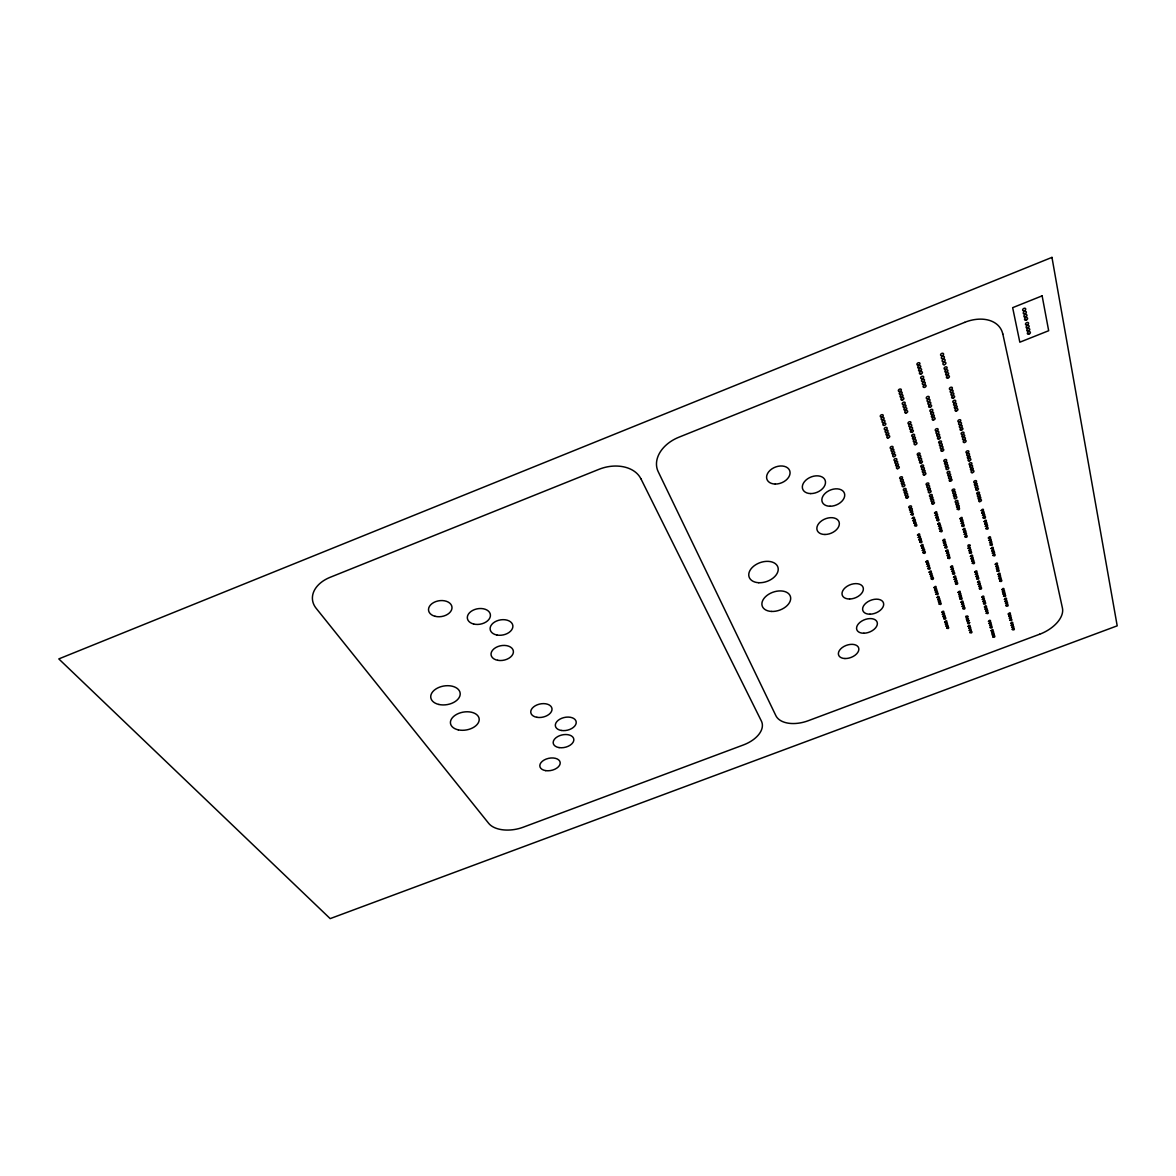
<?xml version="1.0" encoding="UTF-8"?>
<svg xmlns="http://www.w3.org/2000/svg" width="1176" height="1176" viewBox="0 0 1176 1176"><rect width="100%" height="100%" fill="white"/><g stroke="black" fill="none" stroke-linecap="round" stroke-linejoin="round"><path stroke-width="1.5" d="M964.614 322.4L678.699 437.296A33.251 23.902 -18.8 0 0 658.222 471.708L775.822 715.567A27.533 16.332 -18.4 0 0 808.191 720.741L1039.569 634.261M640.861 478.647L761.357 721.006A27.313 16.185 -16.7 0 1 743.438 744.937L523.085 827.257A26.886 15.538 -11.1 0 1 488.643 823.303L316.212 608.374A32.678 22.256 -5.6 0 1 330.059 577.342L599.157 469.253A32.957 23.638 -15.4 0 1 640.802 478.676M1002.834 333.999L1062.428 608.051A28.694 16.611 -24.2 0 1 1039.569 634.29M964.614 322.356A35.162 24.255 -29.6 0 1 1002.775 334.028M967.833 616.327C966.26 619.87 963.894 614.71 967.833 616.327M968.039 626.411C971.244 628.469 970.435 622.883 968.054 626.352M968.098 548.31C971.832 550.442 970.318 544.488 968.113 548.236M968.436 618.414C966.158 622.207 965.055 616.445 968.436 618.473M968.657 628.469C971.832 630.468 971.155 625.015 968.671 628.351M968.745 550.618C972.067 552.985 971.538 546.531 968.745 550.618M969.053 620.502C966.878 624.133 965.555 618.649 969.053 620.502M969.259 630.512C972.625 632.423 971.347 627.175 969.274 630.395M969.392 552.911C973.052 555.043 971.67 549.06 969.392 552.852M969.656 622.574C967.863 626.191 965.952 620.825 969.656 622.574M969.862 632.556C973.169 634.555 972.185 628.925 969.862 632.556M970.156 545.296C967.436 549.442 966.878 542.915 970.156 545.37M970.376 556.454C973.713 558.732 973.111 552.514 970.391 556.322M971.008 558.732C974.066 561.187 974.022 554.719 971.008 558.732M971.641 560.996C975.022 563.231 974.213 557.189 971.641 560.937M972.273 563.275C975.771 565.406 974.742 559.438 972.287 563.128M974.742 572.139C977.918 574.461 977.535 568.184 974.742 572.139M975.36 574.358C978.947 576.49 977.535 570.463 975.36 574.358M975.977 576.578C979.255 578.827 978.535 572.785 975.977 576.519M976.595 578.798C979.99 580.944 979.108 574.976 976.595 578.724M977.535 582.193C980.725 584.399 980.152 578.563 977.55 582.061M978.138 584.384C981.592 586.442 980.563 580.65 978.167 584.251M978.755 586.574C982.151 588.661 981.181 582.884 978.77 586.442M979.358 588.75C982.372 591.028 982.327 584.942 979.373 588.676M981.196 510.56C984.503 513.118 984.047 506.4 981.196 510.56M981.842 513.001C984.929 515.661 984.915 508.767 981.842 513.001M982.475 515.411C985.635 518.013 985.473 511.192 982.475 515.353M981.74 597.276C985.179 599.319 984.047 593.557 981.74 597.276M982.327 599.422C985.767 601.45 984.503 595.835 982.342 599.363M983.092 517.837C986.135 520.439 986.429 513.618 983.107 517.763M982.93 601.553C986.341 603.582 985.282 597.864 982.93 601.553M984.062 521.541C987.12 524.143 987.311 517.322 984.062 521.541M983.518 603.685C986.693 605.846 986.12 599.966 983.518 603.685M984.694 523.923C987.869 526.378 987.796 519.88 984.709 523.79M984.43 606.948C988.105 608.786 986.399 603.376 984.43 606.889M985.312 526.304C988.604 528.744 988.237 522.217 985.326 526.245M985.929 528.685C989.604 530.92 988.237 524.775 985.944 528.612M985.018 609.065C988.546 611.005 987.061 605.464 985.018 609.065M985.606 611.167C988.648 613.328 988.31 607.536 985.606 611.108M986.179 613.269C989.766 615.121 988.119 609.83 986.208 613.137M988.355 537.991C992.059 540.181 990.545 534.036 988.355 537.991M988.972 540.313C992.441 542.65 991.5 536.256 988.972 540.313M989.575 542.65C993.117 544.885 992.074 538.667 989.575 542.65M988.472 621.472C992 623.324 990.545 617.959 988.472 621.413M989.045 623.545C992.338 625.485 991.368 620.031 989.06 623.412M990.177 544.958C993.779 547.193 992.412 541.034 990.177 544.958M989.619 625.603C993.25 627.381 991.397 622.148 989.619 625.603M991.118 548.516C994.499 550.78 993.705 544.694 991.118 548.457M990.192 627.646C993.72 629.528 992.088 624.074 990.192 627.646M991.706 550.824C995.381 552.97 993.779 547.002 991.706 550.824M991.059 630.792C994.279 632.761 993.544 627.249 991.074 630.733M992.309 553.102C995.381 555.557 995.249 549.133 992.323 553.043M992.912 555.395C996.16 557.747 995.528 551.485 992.912 555.395M991.633 632.82C994.837 634.79 994.102 629.263 991.633 632.761M992.191 634.849C995.381 636.819 994.705 631.277 992.191 634.79M992.75 636.877C995.94 638.833 995.234 633.32 992.764 636.804M995.234 564.333C998.365 566.656 998.145 560.452 995.249 564.26M995.822 566.567C999.453 568.669 998.012 562.731 995.822 566.567M996.41 568.802C999.629 571.08 999.203 564.833 996.41 568.802M996.998 571.036C1000.57 573.124 999.174 567.229 996.998 571.036M997.88 574.461C1000.938 576.725 1000.864 570.639 997.909 574.329M998.468 576.666C1001.629 578.871 1001.099 573.035 998.483 576.534M999.041 578.871C1002.437 580.959 1001.452 575.196 999.056 578.739M999.615 581.062C1002.863 583.208 1002.275 577.313 999.629 580.929M1001.864 589.661C1005.215 591.749 1004.319 585.942 1001.864 589.602M1002.422 591.822C1005.612 593.998 1005.112 588.029 1002.422 591.822M1002.981 593.968C1006.112 596.173 1005.715 590.176 1002.981 593.968M1003.54 596.114C1007.068 598.099 1005.656 592.439 1003.54 596.114M1004.407 599.407C1007.406 601.627 1007.244 595.659 1004.407 599.348M1004.951 601.539C1008.493 603.479 1006.965 597.952 1004.951 601.539M1005.509 603.655C1008.67 605.743 1008.082 600.025 1005.539 603.523M1006.068 605.772C1009.405 607.801 1008.317 602.156 1006.068 605.772M1008.229 614.048C1011.316 616.15 1010.919 610.315 1008.229 614.048M1008.773 616.121C1011.757 618.253 1011.507 612.534 1008.773 616.062M1009.302 618.194C1012.801 620.017 1011.287 614.783 1009.331 618.076M1009.846 620.252C1013.374 622.104 1011.83 616.709 1009.846 620.252M1010.669 623.427C1013.888 625.426 1013.197 619.767 1010.669 623.427M1011.213 625.47C1014.182 627.587 1013.933 621.869 1011.213 625.411M1011.742 627.514C1015.108 629.38 1014.006 623.971 1011.757 627.455M1012.271 629.557C1015.667 631.394 1014.447 626.073 1012.286 629.498M910.298 512.119C913.399 514.912 913.561 508.032 910.312 512.045M911.077 514.573C914.164 517.366 914.075 510.619 911.106 514.426M912.253 518.337C915.883 520.909 914.605 514.382 912.253 518.337M913.017 520.777C916.133 523.526 916.236 516.602 913.032 520.703M913.767 523.202C917.015 525.848 916.618 519.366 913.796 523.055M914.531 525.613C918.059 528.097 917.133 521.747 914.56 525.466M917.486 535.08C920.514 537.814 920.485 531.214 917.5 535.006M918.236 537.447C921.587 540.019 920.882 533.566 918.236 537.447M918.97 539.813C921.763 542.65 922.41 535.727 918.97 539.813M919.705 542.165C923.101 544.708 922.337 538.226 919.705 542.165M920.852 545.796C923.792 548.53 923.983 541.769 920.852 545.723M921.572 548.134C925.012 550.603 924.013 544.297 921.587 548.06M922.307 550.456C925.071 553.249 925.732 546.414 922.307 550.456M923.028 552.779C925.953 555.395 926.365 548.913 923.057 552.632M925.88 561.863C929.378 564.23 928.276 558.056 925.88 561.863M926.585 564.142C929.584 566.744 929.51 560.349 926.6 564.083M927.305 566.42C930.525 568.919 929.966 562.569 927.305 566.42M928.011 568.684C931.48 571.066 930.304 564.921 928.011 568.684M929.099 572.168C932.156 574.697 932.083 568.287 929.099 572.168M929.804 574.403C932.715 577.004 932.818 570.566 929.819 574.344M934.538 513.001C937.61 515.808 937.684 508.885 934.538 513.001M930.51 576.652C933.803 579.033 932.965 572.933 930.525 576.578M935.258 515.441C938.007 518.366 938.801 511.31 935.273 515.367M931.201 578.871C934.082 581.385 934.42 575.108 931.23 578.739M935.978 517.866C939.286 520.453 938.845 513.956 936.023 517.719M936.699 520.292C939.771 523.07 939.786 516.249 936.699 520.292M937.801 524.011C941.359 526.554 940.168 520.115 937.801 524.011M938.507 526.422C941.888 529.009 941.226 522.453 938.507 526.422M933.935 587.618C936.772 590.161 937.022 583.84 933.95 587.544M939.212 528.818C942.329 531.479 942.358 524.775 939.227 528.744M934.626 589.808C938.095 592.057 936.904 586.104 934.626 589.808M939.918 531.199C943.064 533.875 942.946 527.201 939.918 531.199M935.317 591.984C938.713 594.233 937.654 588.353 935.317 591.984M935.993 594.174C939.257 596.497 938.61 590.381 935.993 594.174M937.037 597.511C940.594 599.657 939.139 593.909 937.037 597.511M937.713 599.672C940.903 602.009 940.344 595.953 937.713 599.672M942.682 540.548C945.416 543.371 946.151 536.476 942.682 540.548M938.389 601.833C941.506 604.111 941.123 598.29 938.419 601.7M943.372 542.886C946.474 545.473 946.371 539.005 943.417 542.753M939.065 603.979C942.343 606.213 941.476 600.319 939.08 603.905M944.063 545.223C947.341 547.722 946.768 541.416 944.078 545.149M944.754 547.56C947.783 550.162 947.915 543.577 944.769 547.487M945.813 551.132C948.738 553.72 949.076 547.325 945.842 550.985M946.504 553.44C949.708 555.954 949.238 549.501 946.504 553.367M941.697 612.373C944.681 614.754 944.46 608.668 941.697 612.373M947.18 555.734C950.193 558.262 950.208 551.97 947.209 555.601M942.358 614.489C945.342 616.827 945.225 610.8 942.358 614.489M947.856 558.027C950.958 560.57 950.531 554.278 947.871 557.968M943.005 616.591C945.842 619.002 945.96 612.931 943.005 616.591M943.667 618.694C946.533 621.031 946.607 615.092 943.681 618.62M944.681 621.913C947.268 624.397 947.9 618.194 944.681 621.913M945.328 623.986C948.459 626.205 947.827 620.399 945.328 623.986M950.517 567.008C953.707 569.478 953.236 563.157 950.517 567.008M945.974 626.058C949.326 628.146 948.268 622.574 945.989 626M951.178 569.257C954.353 571.712 953.927 565.406 951.178 569.257M957.22 509.105C960.322 511.883 960.248 505.019 957.22 509.105M946.621 628.116C950.017 630.13 948.797 624.779 946.651 627.999M951.84 571.507C955.074 573.888 954.353 567.861 951.869 571.374M952.501 573.741C955.618 576.122 955.368 570.081 952.531 573.609M953.515 577.181C956.529 579.636 956.5 573.374 953.53 577.122M954.177 579.4C957.073 581.899 957.337 575.578 954.192 579.342M959.895 518.719C962.718 521.541 963.335 514.632 959.91 518.645M954.824 581.62C957.514 584.207 958.161 577.813 954.838 581.547M960.572 521.13C963.217 523.996 964.247 517.014 960.586 521.056M955.485 583.825C958.499 586.192 958.44 580.135 955.515 583.678M961.233 523.526C964.158 526.304 964.423 519.483 961.248 523.452M961.894 525.922C964.908 528.627 965.011 521.865 961.909 525.848M962.923 529.597C966.04 532.258 965.702 525.76 962.938 529.523M963.585 531.978C966.275 534.786 967.142 527.936 963.6 531.905M958.028 592.454C960.91 594.85 961.189 588.75 958.058 592.322M964.247 534.345C967.113 537.079 967.422 530.347 964.261 534.271M958.675 594.615C961.409 597.114 961.909 590.822 958.69 594.556M964.893 536.697C967.877 539.387 967.966 532.728 964.893 536.697M959.307 596.776C962.335 599.172 962.042 593.057 959.307 596.776M959.939 598.937C962.894 601.333 962.85 595.247 959.939 598.937M960.924 602.244C964.129 604.508 963.526 598.525 960.924 602.244M961.556 604.376C964.835 606.566 963.997 600.76 961.571 604.317M962.188 606.507C965.555 608.668 964.511 602.862 962.188 606.507M962.806 608.624C965.599 611.005 965.819 605.052 962.85 608.492M1051.961 257.382L58.8 658.913L330.177 918.618L1117.2 625.838L1051.961 257.382M1042.127 295.852L1012.654 307.671L1019.827 342.201L1048.669 330.721L1042.127 295.852M545.708 770.633A10.349 6.189 -12 0 0 560.173 762.46A10.349 6.189 -12 0 0 544.165 760.005A10.349 6.189 -12 0 0 545.708 770.633M559.07 747.598A10.496 6.38 -12.4 0 0 573.815 739.234A10.496 6.38 -12.4 0 0 557.63 736.617A10.496 6.38 -12.4 0 0 559.07 747.598M561.275 730.458A10.613 6.542 -12.5 0 0 576.196 721.917A10.613 6.542 -12.5 0 0 559.835 719.197A10.613 6.542 -12.5 0 0 561.275 730.458M536.932 717.316A10.775 6.718 -11.9 0 0 551.985 708.614A10.775 6.718 -11.9 0 0 535.256 705.776A10.775 6.718 -11.9 0 0 536.932 717.316M458.272 729.855A14.524 9.055 -9.8 0 0 479.191 719.05A14.524 9.055 -9.8 0 0 456.95 714.2A14.524 9.055 -9.8 0 0 458.272 729.855M438.883 704.468A14.862 9.452 -9.2 0 0 460.183 693.325A14.862 9.452 -9.2 0 0 437.325 688.151A14.862 9.452 -9.2 0 0 438.883 704.468M497.698 660.295A11.319 7.394 -10.8 0 0 513.353 650.96A11.319 7.394 -10.8 0 0 495.596 647.667A11.319 7.394 -10.8 0 0 497.698 660.295M496.904 635.025A11.525 7.659 -10.8 0 0 512.824 625.426A11.525 7.659 -10.8 0 0 494.758 621.942A11.525 7.659 -10.8 0 0 496.904 635.025M473.575 624A11.657 7.82 -10.1 0 0 490.421 614.989A11.657 7.82 -10.1 0 0 472.62 610.447A11.657 7.82 -10.1 0 0 473.575 624M435.046 616.298A11.834 7.997 -8.8 0 0 451.981 607.154A11.834 7.997 -8.8 0 0 433.724 602.509A11.834 7.997 -8.8 0 0 435.046 616.298M967.025 453.039A1.529 1 -26.6 0 0 968.803 451.29A1.529 1 -26.6 0 0 966.407 451.408A1.529 1 -26.6 0 0 967.025 453.039M979.682 501.623A1.47 0.941 -25.7 0 0 981.416 499.962A1.47 0.941 -25.7 0 0 979.093 500.094A1.47 0.941 -25.7 0 0 979.682 501.623M979.035 499.153A1.47 0.941 -25.7 0 0 980.769 497.492A1.47 0.941 -25.7 0 0 978.447 497.624A1.47 0.941 -25.7 0 0 979.035 499.153M978.388 496.669A1.485 0.941 -25.7 0 0 980.122 495.008A1.485 0.941 -25.7 0 0 977.8 495.14A1.485 0.941 -25.7 0 0 978.388 496.669M977.741 494.185A1.485 0.941 -25.8 0 0 979.476 492.524A1.485 0.941 -25.8 0 0 977.153 492.641A1.485 0.941 -25.8 0 0 977.741 494.185M976.742 490.319A1.485 0.956 -25.9 0 0 978.476 488.657A1.485 0.956 -25.9 0 0 976.153 488.775A1.485 0.956 -25.9 0 0 976.742 490.319M976.08 487.82A1.485 0.956 -25.9 0 0 977.829 486.144A1.485 0.956 -25.9 0 0 975.492 486.261A1.485 0.956 -25.9 0 0 976.08 487.82M975.418 485.291A1.499 0.956 -26 0 0 977.168 483.615A1.499 0.956 -26 0 0 974.83 483.733A1.499 0.956 -26 0 0 975.418 485.291M974.772 482.763A1.499 0.956 -26 0 0 976.521 481.087A1.499 0.956 -26 0 0 974.169 481.205A1.499 0.956 -26 0 0 974.772 482.763M972.14 472.693A1.499 0.97 -26.2 0 0 973.904 470.973A1.499 0.97 -26.2 0 0 971.538 471.106A1.499 0.97 -26.2 0 0 972.14 472.693M971.464 470.106A1.514 0.985 -26.3 0 0 973.228 468.401A1.514 0.985 -26.3 0 0 970.862 468.518A1.514 0.985 -26.3 0 0 971.464 470.106M970.788 467.534A1.514 0.985 -26.3 0 0 972.567 465.814A1.514 0.985 -26.3 0 0 970.185 465.931A1.514 0.985 -26.3 0 0 970.788 467.534M969.068 460.918A1.514 0.985 -26.4 0 0 970.847 459.184A1.514 0.985 -26.4 0 0 968.465 459.301A1.514 0.985 -26.4 0 0 969.068 460.918M967.701 455.671A1.529 1 -26.5 0 0 969.48 453.936A1.529 1 -26.5 0 0 967.098 454.054A1.529 1 -26.5 0 0 967.701 455.671M964.379 442.514A1.544 1.014 -26.8 0 0 966.04 440.691A1.544 1.014 -26.8 0 0 963.585 440.941A1.544 1.014 -26.8 0 0 964.379 442.514M963.673 439.824A1.544 1.014 -26.9 0 0 965.349 438.001A1.544 1.014 -26.9 0 0 962.879 438.251A1.544 1.014 -26.9 0 0 963.673 439.824M962.982 437.134A1.544 1.029 -26.9 0 0 964.643 435.296A1.544 1.029 -26.9 0 0 962.174 435.546A1.544 1.029 -26.9 0 0 962.982 437.134M962.277 434.429A1.544 1.029 -27 0 0 963.952 432.577A1.544 1.029 -27 0 0 961.468 432.841A1.544 1.029 -27 0 0 962.277 434.429M961.174 430.24A1.558 1.029 -27.1 0 0 962.85 428.373A1.558 1.029 -27.1 0 0 960.38 428.637A1.558 1.029 -27.1 0 0 961.174 430.24M960.469 427.505A1.558 1.044 -27.1 0 0 962.144 425.639A1.558 1.044 -27.1 0 0 959.66 425.903A1.558 1.044 -27.1 0 0 960.469 427.505M959.748 424.756A1.558 1.044 -27.2 0 0 961.439 422.89A1.558 1.044 -27.2 0 0 958.94 423.154A1.558 1.044 -27.2 0 0 959.748 424.756M959.043 422.008A1.558 1.044 -27.2 0 0 960.718 420.141A1.558 1.044 -27.2 0 0 958.22 420.391A1.558 1.044 -27.2 0 0 959.043 422.008M956.176 411.027A1.573 1.058 -27.5 0 0 957.867 409.13A1.573 1.058 -27.5 0 0 955.353 409.395A1.573 1.058 -27.5 0 0 956.176 411.027M955.456 408.234A1.573 1.058 -27.5 0 0 957.146 406.323A1.573 1.058 -27.5 0 0 954.633 406.573A1.573 1.058 -27.5 0 0 955.456 408.234M954.721 405.411A1.588 1.073 -27.6 0 0 956.411 403.5A1.588 1.073 -27.6 0 0 953.883 403.765A1.588 1.073 -27.6 0 0 954.721 405.411M953.986 402.589A1.588 1.073 -27.7 0 0 955.676 400.678A1.588 1.073 -27.7 0 0 953.148 400.928A1.588 1.073 -27.7 0 0 953.986 402.589M952.839 398.208A1.588 1.073 -27.8 0 0 954.544 396.283A1.588 1.073 -27.8 0 0 952.001 396.532A1.588 1.073 -27.8 0 0 952.839 398.208M952.09 395.356A1.588 1.088 -27.8 0 0 953.81 393.431A1.588 1.088 -27.8 0 0 951.266 393.681A1.588 1.088 -27.8 0 0 952.09 395.356M951.355 392.49A1.602 1.088 -27.9 0 0 953.06 390.55A1.602 1.088 -27.9 0 0 950.517 390.8A1.602 1.088 -27.9 0 0 951.355 392.49M950.605 389.624A1.602 1.088 -28 0 0 952.31 387.668A1.602 1.088 -28 0 0 949.767 387.918A1.602 1.088 -28 0 0 950.605 389.624M947.606 378.143A1.617 1.103 -28.2 0 0 949.341 376.173A1.617 1.103 -28.2 0 0 946.768 376.423A1.617 1.103 -28.2 0 0 947.606 378.143M946.856 375.217A1.617 1.117 -28.3 0 0 948.576 373.248A1.617 1.117 -28.3 0 0 946.004 373.483A1.617 1.117 -28.3 0 0 946.856 375.217M946.077 372.277A1.617 1.117 -28.4 0 0 947.812 370.293A1.617 1.117 -28.4 0 0 945.225 370.543A1.617 1.117 -28.4 0 0 946.077 372.277M945.313 369.323A1.617 1.117 -28.5 0 0 947.048 367.338A1.617 1.117 -28.5 0 0 944.46 367.574A1.617 1.117 -28.5 0 0 945.313 369.323M944.122 364.736A1.632 1.132 -28.6 0 0 945.857 362.737A1.632 1.132 -28.6 0 0 943.255 362.987A1.632 1.132 -28.6 0 0 944.122 364.736M943.343 361.752A1.632 1.132 -28.6 0 0 945.078 359.753A1.632 1.132 -28.6 0 0 942.476 360.003A1.632 1.132 -28.6 0 0 943.343 361.752M942.564 358.768A1.632 1.132 -28.7 0 0 944.299 356.754A1.632 1.132 -28.7 0 0 941.697 357.004A1.632 1.132 -28.7 0 0 942.564 358.768M941.785 355.755A1.632 1.147 -28.8 0 0 943.519 353.741A1.632 1.147 -28.8 0 0 940.918 353.991A1.632 1.147 -28.8 0 0 941.785 355.755M970.127 464.932A1.514 0.985 -26.4 0 0 971.89 463.212A1.514 0.985 -26.4 0 0 969.509 463.329A1.514 0.985 -26.4 0 0 970.127 464.932M968.392 458.302A1.529 1 -26.5 0 0 970.171 456.567A1.529 1 -26.5 0 0 967.774 456.685A1.529 1 -26.5 0 0 968.392 458.302M901.183 397.238A1.588 1.103 -26.7 0 0 902.992 395.356A1.588 1.103 -26.7 0 0 900.463 395.459A1.588 1.103 -26.7 0 0 901.183 397.238M944.842 461.698A1.514 1 -25.9 0 0 946.607 459.963A1.514 1 -25.9 0 0 944.21 460.081A1.514 1 -25.9 0 0 944.842 461.698M946.298 466.931A1.514 1 -25.8 0 0 948.047 465.196A1.514 1 -25.8 0 0 945.666 465.329A1.514 1 -25.8 0 0 946.298 466.931M948.121 473.516A1.514 0.985 -25.7 0 0 949.87 471.796A1.514 0.985 -25.7 0 0 947.488 471.929A1.514 0.985 -25.7 0 0 948.121 473.516M909.812 507.988A1.47 0.956 -24.1 0 0 911.503 506.327A1.47 0.956 -24.1 0 0 909.151 506.459A1.47 0.956 -24.1 0 0 909.812 507.988M910.577 510.457A1.47 0.956 -24.1 0 0 912.267 508.796A1.47 0.956 -24.1 0 0 909.915 508.929A1.47 0.956 -24.1 0 0 910.577 510.457M900.742 478.941A1.499 1 -24.6 0 0 902.462 477.235A1.499 1 -24.6 0 0 900.052 477.353A1.499 1 -24.6 0 0 900.742 478.941M901.536 481.528A1.499 1 -24.5 0 0 903.256 479.808A1.499 1 -24.5 0 0 900.86 479.94A1.499 1 -24.5 0 0 901.536 481.528M902.345 484.086A1.499 1 -24.5 0 0 904.065 482.38A1.499 1 -24.5 0 0 901.654 482.513A1.499 1 -24.5 0 0 902.345 484.086M903.139 486.644A1.499 0.985 -24.4 0 0 904.858 484.938A1.499 0.985 -24.4 0 0 902.462 485.071A1.499 0.985 -24.4 0 0 903.139 486.644M904.373 490.568A1.499 0.985 -24.4 0 0 906.079 488.878A1.499 0.985 -24.4 0 0 903.697 489.01A1.499 0.985 -24.4 0 0 904.373 490.568M905.167 493.097A1.485 0.985 -24.3 0 0 906.872 491.421A1.485 0.985 -24.3 0 0 904.491 491.539A1.485 0.985 -24.3 0 0 905.167 493.097M905.946 495.625A1.485 0.97 -24.3 0 0 907.652 493.949A1.485 0.97 -24.3 0 0 905.27 494.067A1.485 0.97 -24.3 0 0 905.946 495.625M906.74 498.139A1.485 0.97 -24.3 0 0 908.431 496.463A1.485 0.97 -24.3 0 0 906.064 496.595A1.485 0.97 -24.3 0 0 906.74 498.139M891.276 448.659A1.544 1.044 -25.1 0 0 893.025 446.88A1.544 1.044 -25.1 0 0 890.555 446.998A1.544 1.044 -25.1 0 0 891.276 448.659M892.114 451.349A1.544 1.044 -25 0 0 893.863 449.57A1.544 1.044 -25 0 0 891.408 449.688A1.544 1.044 -25 0 0 892.114 451.349M892.952 454.024A1.529 1.029 -25 0 0 894.686 452.26A1.529 1.029 -25 0 0 892.246 452.378A1.529 1.029 -25 0 0 892.952 454.024M893.789 456.685A1.529 1.029 -24.9 0 0 895.524 454.921A1.529 1.029 -24.9 0 0 893.069 455.053A1.529 1.029 -24.9 0 0 893.789 456.685M895.068 460.786A1.529 1.029 -24.9 0 0 896.803 459.037A1.529 1.029 -24.9 0 0 894.363 459.155A1.529 1.029 -24.9 0 0 895.068 460.786M895.892 463.432A1.529 1.029 -24.8 0 0 897.626 461.683A1.529 1.029 -24.8 0 0 895.186 461.8A1.529 1.029 -24.8 0 0 895.892 463.432M896.715 466.064A1.514 1.014 -24.8 0 0 898.449 464.314A1.514 1.014 -24.8 0 0 896.009 464.432A1.514 1.014 -24.8 0 0 896.715 466.064M897.523 468.68A1.514 1.014 -24.7 0 0 899.258 466.945A1.514 1.014 -24.7 0 0 896.832 467.063A1.514 1.014 -24.7 0 0 897.523 468.68M881.397 417.039A1.573 1.088 -25.7 0 0 883.176 415.187A1.573 1.088 -25.7 0 0 880.648 415.304A1.573 1.088 -25.7 0 0 881.397 417.039M882.265 419.847A1.573 1.088 -25.6 0 0 884.043 418.009A1.573 1.088 -25.6 0 0 881.53 418.112A1.573 1.088 -25.6 0 0 882.265 419.847M883.147 422.64A1.573 1.088 -25.5 0 0 884.911 420.802A1.573 1.088 -25.5 0 0 882.412 420.92A1.573 1.088 -25.5 0 0 883.147 422.64M884.014 425.433A1.558 1.073 -25.5 0 0 885.778 423.595A1.558 1.073 -25.5 0 0 883.279 423.713A1.558 1.073 -25.5 0 0 884.014 425.433M885.352 429.696A1.558 1.073 -25.4 0 0 887.116 427.888A1.558 1.073 -25.4 0 0 884.617 427.99A1.558 1.073 -25.4 0 0 885.352 429.696M886.219 432.459A1.558 1.073 -25.4 0 0 887.968 430.651A1.558 1.073 -25.4 0 0 885.484 430.754A1.558 1.073 -25.4 0 0 886.219 432.459M887.072 435.208A1.558 1.058 -25.3 0 0 888.835 433.4A1.558 1.058 -25.3 0 0 886.351 433.518A1.558 1.058 -25.3 0 0 887.072 435.208M887.924 437.942A1.558 1.058 -25.3 0 0 889.688 436.149A1.558 1.058 -25.3 0 0 887.204 436.252A1.558 1.058 -25.3 0 0 887.924 437.942M899.478 391.461A1.602 1.117 -26.8 0 0 901.301 389.579A1.602 1.117 -26.8 0 0 898.743 389.668A1.602 1.117 -26.8 0 0 899.478 391.461M900.331 394.357A1.602 1.117 -26.7 0 0 902.154 392.475A1.602 1.117 -26.7 0 0 899.611 392.578A1.602 1.117 -26.7 0 0 900.331 394.357M902.036 400.105A1.588 1.103 -26.6 0 0 903.844 398.238A1.588 1.103 -26.6 0 0 901.301 398.341A1.588 1.103 -26.6 0 0 902.036 400.105M903.33 404.515A1.588 1.103 -26.5 0 0 905.138 402.648A1.588 1.103 -26.5 0 0 902.609 402.751A1.588 1.103 -26.5 0 0 903.33 404.515M904.168 407.352A1.588 1.088 -26.5 0 0 905.976 405.5A1.588 1.088 -26.5 0 0 903.447 405.602A1.588 1.088 -26.5 0 0 904.168 407.352M905.005 410.189A1.573 1.088 -26.4 0 0 906.799 408.337A1.573 1.088 -26.4 0 0 904.285 408.44A1.573 1.088 -26.4 0 0 905.005 410.189M905.829 413.011A1.573 1.088 -26.3 0 0 907.637 411.159A1.573 1.088 -26.3 0 0 905.123 411.277A1.573 1.088 -26.3 0 0 905.829 413.011M909.092 424.051A1.558 1.073 -26.1 0 0 910.885 422.228A1.558 1.073 -26.1 0 0 908.387 422.331A1.558 1.073 -26.1 0 0 909.092 424.051M909.915 426.815A1.558 1.058 -26.1 0 0 911.694 424.992A1.558 1.058 -26.1 0 0 909.21 425.109A1.558 1.058 -26.1 0 0 909.915 426.815M910.724 429.578A1.558 1.058 -26 0 0 912.502 427.755A1.558 1.058 -26 0 0 910.018 427.873A1.558 1.058 -26 0 0 910.724 429.578M911.532 432.312A1.558 1.058 -26 0 0 913.311 430.519A1.558 1.058 -26 0 0 910.841 430.622A1.558 1.058 -26 0 0 911.532 432.312M912.782 436.531A1.544 1.044 -25.9 0 0 914.546 434.738A1.544 1.044 -25.9 0 0 912.091 434.855A1.544 1.044 -25.9 0 0 912.782 436.531M913.576 439.251A1.544 1.044 -25.8 0 0 915.354 437.472A1.544 1.044 -25.8 0 0 912.885 437.575A1.544 1.044 -25.8 0 0 913.576 439.251M914.384 441.97A1.544 1.044 -25.8 0 0 916.148 440.177A1.544 1.044 -25.8 0 0 913.693 440.294A1.544 1.044 -25.8 0 0 914.384 441.97M915.178 444.675A1.544 1.044 -25.7 0 0 916.942 442.896A1.544 1.044 -25.7 0 0 914.487 442.999A1.544 1.044 -25.7 0 0 915.178 444.675M918.294 455.244A1.529 1.029 -25.5 0 0 920.044 453.48A1.529 1.029 -25.5 0 0 917.618 453.598A1.529 1.029 -25.5 0 0 918.294 455.244M919.073 457.89A1.529 1.014 -25.5 0 0 920.823 456.141A1.529 1.014 -25.5 0 0 918.397 456.259A1.529 1.014 -25.5 0 0 919.073 457.89M919.852 460.536A1.529 1.014 -25.4 0 0 921.602 458.787A1.529 1.014 -25.4 0 0 919.191 458.905A1.529 1.014 -25.4 0 0 919.852 460.536M920.632 463.168A1.514 1.014 -25.4 0 0 922.381 461.418A1.514 1.014 -25.4 0 0 919.97 461.536A1.514 1.014 -25.4 0 0 920.632 463.168M921.822 467.21A1.514 1 -25.3 0 0 923.572 465.475A1.514 1 -25.3 0 0 921.161 465.593A1.514 1 -25.3 0 0 921.822 467.21M922.601 469.812A1.514 1 -25.3 0 0 924.336 468.077A1.514 1 -25.3 0 0 921.925 468.21A1.514 1 -25.3 0 0 922.601 469.812M923.366 472.414A1.514 1 -25.2 0 0 925.1 470.679A1.514 1 -25.2 0 0 922.704 470.812A1.514 1 -25.2 0 0 923.366 472.414M924.13 475.001A1.514 1 -25.2 0 0 925.865 473.281A1.514 1 -25.2 0 0 923.469 473.399A1.514 1 -25.2 0 0 924.13 475.001M927.114 485.129A1.499 0.985 -25 0 0 928.834 483.424A1.499 0.985 -25 0 0 926.467 483.556A1.499 0.985 -25 0 0 927.114 485.129M927.864 487.673A1.499 0.97 -25 0 0 929.584 485.982A1.499 0.97 -25 0 0 927.217 486.1A1.499 0.97 -25 0 0 927.864 487.673M928.614 490.201A1.485 0.97 -24.9 0 0 930.334 488.51A1.485 0.97 -24.9 0 0 927.967 488.643A1.485 0.97 -24.9 0 0 928.614 490.201M929.349 492.729A1.485 0.97 -24.9 0 0 931.069 491.039A1.485 0.97 -24.9 0 0 928.702 491.171A1.485 0.97 -24.9 0 0 929.349 492.729M930.495 496.595A1.485 0.97 -24.8 0 0 932.215 494.92A1.485 0.97 -24.8 0 0 929.848 495.052A1.485 0.97 -24.8 0 0 930.495 496.595M931.23 499.094A1.485 0.956 -24.8 0 0 932.95 497.433A1.485 0.956 -24.8 0 0 930.598 497.566A1.485 0.956 -24.8 0 0 931.23 499.094M931.965 501.593A1.485 0.956 -24.7 0 0 933.685 499.932A1.485 0.956 -24.7 0 0 931.333 500.065A1.485 0.956 -24.7 0 0 931.965 501.593M932.7 504.078A1.47 0.956 -24.7 0 0 934.405 502.417A1.47 0.956 -24.7 0 0 932.068 502.549A1.47 0.956 -24.7 0 0 932.7 504.078M918.147 365.207A1.632 1.147 -28 0 0 919.867 363.193A1.632 1.147 -28 0 0 917.251 363.443A1.632 1.147 -28 0 0 918.147 365.207M918.985 368.191A1.632 1.132 -27.9 0 0 920.69 366.192A1.632 1.132 -27.9 0 0 918.088 366.442A1.632 1.132 -27.9 0 0 918.985 368.191M919.808 371.16A1.617 1.132 -27.9 0 0 921.514 369.161A1.617 1.132 -27.9 0 0 918.912 369.411A1.617 1.132 -27.9 0 0 919.808 371.16M920.632 374.115A1.617 1.132 -27.8 0 0 922.337 372.13A1.617 1.132 -27.8 0 0 919.735 372.38A1.617 1.132 -27.8 0 0 920.632 374.115M921.896 378.657A1.617 1.117 -27.7 0 0 923.601 376.688A1.617 1.117 -27.7 0 0 920.999 376.937A1.617 1.117 -27.7 0 0 921.896 378.657M922.704 381.583A1.617 1.117 -27.6 0 0 924.409 379.613A1.617 1.117 -27.6 0 0 921.822 379.863A1.617 1.117 -27.6 0 0 922.704 381.583M923.513 384.508A1.602 1.117 -27.5 0 0 925.218 382.538A1.602 1.117 -27.5 0 0 922.631 382.788A1.602 1.117 -27.5 0 0 923.513 384.508M924.321 387.418A1.602 1.103 -27.5 0 0 926.012 385.449A1.602 1.103 -27.5 0 0 923.439 385.713A1.602 1.103 -27.5 0 0 924.321 387.418M927.379 398.796A1.588 1.088 -27.2 0 0 929.202 396.929A1.588 1.088 -27.2 0 0 926.688 397.032A1.588 1.088 -27.2 0 0 927.379 398.796M928.173 401.648A1.588 1.088 -27.2 0 0 929.981 399.781A1.588 1.088 -27.2 0 0 927.482 399.884A1.588 1.088 -27.2 0 0 928.173 401.648M928.952 404.485A1.588 1.088 -27.1 0 0 930.775 402.633A1.588 1.088 -27.1 0 0 928.276 402.736A1.588 1.088 -27.1 0 0 928.952 404.485M929.746 407.322A1.588 1.073 -27 0 0 931.554 405.47A1.588 1.073 -27 0 0 929.055 405.573A1.588 1.073 -27 0 0 929.746 407.322M930.951 411.659A1.573 1.073 -26.9 0 0 932.759 409.821A1.573 1.073 -26.9 0 0 930.275 409.939A1.573 1.073 -26.9 0 0 930.951 411.659M931.73 414.466A1.573 1.073 -26.9 0 0 933.538 412.629A1.573 1.073 -26.9 0 0 931.054 412.747A1.573 1.073 -26.9 0 0 931.73 414.466M932.495 417.26A1.573 1.058 -26.8 0 0 934.303 415.437A1.573 1.058 -26.8 0 0 931.833 415.54A1.573 1.058 -26.8 0 0 932.495 417.26M933.274 420.038A1.573 1.058 -26.8 0 0 935.082 418.215A1.573 1.058 -26.8 0 0 932.597 418.333A1.573 1.058 -26.8 0 0 933.274 420.038M936.302 430.93A1.558 1.044 -26.5 0 0 938.095 429.137A1.558 1.044 -26.5 0 0 935.64 429.24A1.558 1.044 -26.5 0 0 936.302 430.93M937.052 433.665A1.558 1.044 -26.5 0 0 938.845 431.871A1.558 1.044 -26.5 0 0 936.39 431.974A1.558 1.044 -26.5 0 0 937.052 433.665M937.816 436.384A1.544 1.044 -26.4 0 0 939.595 434.591A1.544 1.044 -26.4 0 0 937.154 434.708A1.544 1.044 -26.4 0 0 937.816 436.384M938.566 439.089A1.544 1.029 -26.4 0 0 940.344 437.31A1.544 1.029 -26.4 0 0 937.904 437.428A1.544 1.029 -26.4 0 0 938.566 439.089M939.712 443.249A1.544 1.029 -26.3 0 0 941.506 441.47A1.544 1.029 -26.3 0 0 939.065 441.588A1.544 1.029 -26.3 0 0 939.712 443.249M940.462 445.939A1.544 1.029 -26.2 0 0 942.241 444.16A1.544 1.029 -26.2 0 0 939.815 444.278A1.544 1.029 -26.2 0 0 940.462 445.939M941.212 448.615A1.529 1.014 -26.2 0 0 942.976 446.851A1.529 1.014 -26.2 0 0 940.565 446.968A1.529 1.014 -26.2 0 0 941.212 448.615M941.947 451.275A1.529 1.014 -26.1 0 0 943.725 449.511A1.529 1.014 -26.1 0 0 941.3 449.629A1.529 1.014 -26.1 0 0 941.947 451.275M945.577 464.314A1.514 1 -25.9 0 0 947.327 462.594A1.514 1 -25.9 0 0 944.931 462.712A1.514 1 -25.9 0 0 945.577 464.314M947.018 469.518A1.514 0.985 -25.8 0 0 948.767 467.798A1.514 0.985 -25.8 0 0 946.386 467.93A1.514 0.985 -25.8 0 0 947.018 469.518M948.841 476.089A1.499 0.985 -25.7 0 0 950.59 474.384A1.499 0.985 -25.7 0 0 948.209 474.501A1.499 0.985 -25.7 0 0 948.841 476.089M949.547 478.647A1.499 0.985 -25.6 0 0 951.296 476.941A1.499 0.985 -25.6 0 0 948.929 477.074A1.499 0.985 -25.6 0 0 949.547 478.647M950.252 481.205A1.499 0.97 -25.6 0 0 952.001 479.499A1.499 0.97 -25.6 0 0 949.635 479.632A1.499 0.97 -25.6 0 0 950.252 481.205M953.03 491.2A1.485 0.956 -25.4 0 0 954.765 489.525A1.485 0.956 -25.4 0 0 952.413 489.657A1.485 0.956 -25.4 0 0 953.03 491.2M953.736 493.714A1.485 0.956 -25.3 0 0 955.456 492.038A1.485 0.956 -25.3 0 0 953.119 492.171A1.485 0.956 -25.3 0 0 953.736 493.714M954.427 496.213A1.485 0.956 -25.3 0 0 956.162 494.537A1.485 0.956 -25.3 0 0 953.81 494.67A1.485 0.956 -25.3 0 0 954.427 496.213M955.118 498.697A1.485 0.956 -25.3 0 0 956.838 497.036A1.485 0.956 -25.3 0 0 954.515 497.169A1.485 0.956 -25.3 0 0 955.118 498.697M956.176 502.534A1.47 0.941 -25.2 0 0 957.896 500.873A1.47 0.941 -25.2 0 0 955.573 501.005A1.47 0.941 -25.2 0 0 956.176 502.534M956.867 504.989A1.47 0.941 -25.1 0 0 958.587 503.343A1.47 0.941 -25.1 0 0 956.264 503.475A1.47 0.941 -25.1 0 0 956.867 504.989M957.543 507.459A1.47 0.941 -25.1 0 0 959.263 505.812A1.47 0.941 -25.1 0 0 956.941 505.945A1.47 0.941 -25.1 0 0 957.543 507.459M844.956 658.531A10.658 6.483 -20.1 0 0 858.73 648.123A10.658 6.483 -20.1 0 0 842.134 647.638A10.658 6.483 -20.1 0 0 844.956 658.531M863.89 633.232A10.849 6.659 -20.9 0 0 877.12 622.089A10.849 6.659 -20.9 0 0 859.906 622.398A10.849 6.659 -20.9 0 0 863.89 633.232M869.99 614.195A10.996 6.821 -21.4 0 0 883.441 602.803A10.996 6.821 -21.4 0 0 866.021 603.053A10.996 6.821 -21.4 0 0 869.99 614.195M849.572 599.01A11.143 7.041 -21.2 0 0 863.096 587.353A11.143 7.041 -21.2 0 0 845.368 587.574A11.143 7.041 -21.2 0 0 849.572 599.01M771.603 611.447A14.891 9.57 -19.2 0 0 790.434 596.555A14.891 9.57 -19.2 0 0 766.825 595.57A14.891 9.57 -19.2 0 0 771.603 611.447M758.77 582.723A15.229 10.011 -19.3 0 0 777.953 567.288A15.229 10.011 -19.3 0 0 753.742 566.126A15.229 10.011 -19.3 0 0 758.77 582.723M824.964 534.492A11.716 7.762 -21.8 0 0 839.032 521.865A11.716 7.762 -21.8 0 0 820.319 521.865A11.716 7.762 -21.8 0 0 824.964 534.492M830.05 506.253A11.936 8.041 -22.5 0 0 844.412 493.229A11.936 8.041 -22.5 0 0 825.376 493.141A11.936 8.041 -22.5 0 0 830.05 506.253M810.749 493.582A12.069 8.232 -22.2 0 0 825.155 480.322A12.069 8.232 -22.2 0 0 805.839 480.19A12.069 8.232 -22.2 0 0 810.749 493.582M775.307 484.056A12.186 8.467 -21.4 0 0 789.669 470.576A12.186 8.467 -21.4 0 0 769.986 470.4A12.186 8.467 -21.4 0 0 775.307 484.056M1028.632 334.204A1.661 1.117 -31 0 0 1030.308 332.117A1.661 1.117 -31 0 0 1027.692 332.514A1.661 1.117 -31 0 0 1028.632 334.204M1028.015 331.147A1.661 1.132 -31.1 0 0 1029.691 329.045A1.661 1.132 -31.1 0 0 1027.074 329.442A1.661 1.132 -31.1 0 0 1028.015 331.147M1027.398 328.075A1.661 1.132 -31.2 0 0 1029.088 325.972A1.661 1.132 -31.2 0 0 1026.442 326.369A1.661 1.132 -31.2 0 0 1027.398 328.075M1026.78 325.002A1.676 1.132 -31.3 0 0 1028.471 322.885A1.676 1.132 -31.3 0 0 1025.825 323.282A1.676 1.132 -31.3 0 0 1026.78 325.002M1025.81 320.225A1.676 1.147 -31.4 0 0 1027.515 318.093A1.676 1.147 -31.4 0 0 1024.869 318.49A1.676 1.147 -31.4 0 0 1025.81 320.225M1025.193 317.108A1.676 1.147 -31.5 0 0 1026.883 314.962A1.676 1.147 -31.5 0 0 1024.237 315.359A1.676 1.147 -31.5 0 0 1025.193 317.108M1024.561 313.977A1.69 1.147 -31.6 0 0 1026.266 311.831A1.69 1.147 -31.6 0 0 1023.605 312.228A1.69 1.147 -31.6 0 0 1024.561 313.977M1023.928 310.846A1.69 1.161 -31.7 0 0 1025.634 308.685A1.69 1.161 -31.7 0 0 1022.973 309.082A1.69 1.161 -31.7 0 0 1023.928 310.846"/></g></svg>
